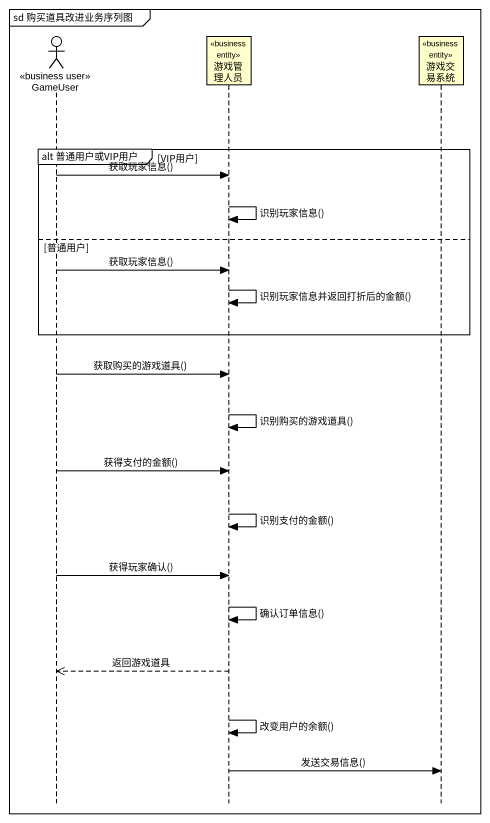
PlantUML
@startuml
mainframe sd 购买道具改进业务序列图
hide footbox
actor GameUser <<business user>>
participant 游戏管理人员 <<business entity>>
participant 游戏交易系统 <<business entity>>

group alt 普通用户或VIP用户 [VIP用户]
  GameUser -> 游戏管理人员 : 获取玩家信息()
  游戏管理人员 -> 游戏管理人员 : 识别玩家信息()
else 普通用户
  GameUser -> 游戏管理人员 : 获取玩家信息()
  游戏管理人员 -> 游戏管理人员 : 识别玩家信息并返回打折后的金额()
end
GameUser -> 游戏管理人员 : 获取购买的游戏道具()
游戏管理人员 -> 游戏管理人员 : 识别购买的游戏道具()
GameUser -> 游戏管理人员 : 获得支付的金额()
游戏管理人员 -> 游戏管理人员 : 识别支付的金额()
GameUser -> 游戏管理人员 : 获得玩家确认()
游戏管理人员 -> 游戏管理人员 : 确认订单信息()
游戏管理人员 -->> GameUser : 返回游戏道具
游戏管理人员 -> 游戏管理人员 : 改变用户的余额()
游戏管理人员 -> 游戏交易系统 : 发送交易信息()
@enduml
